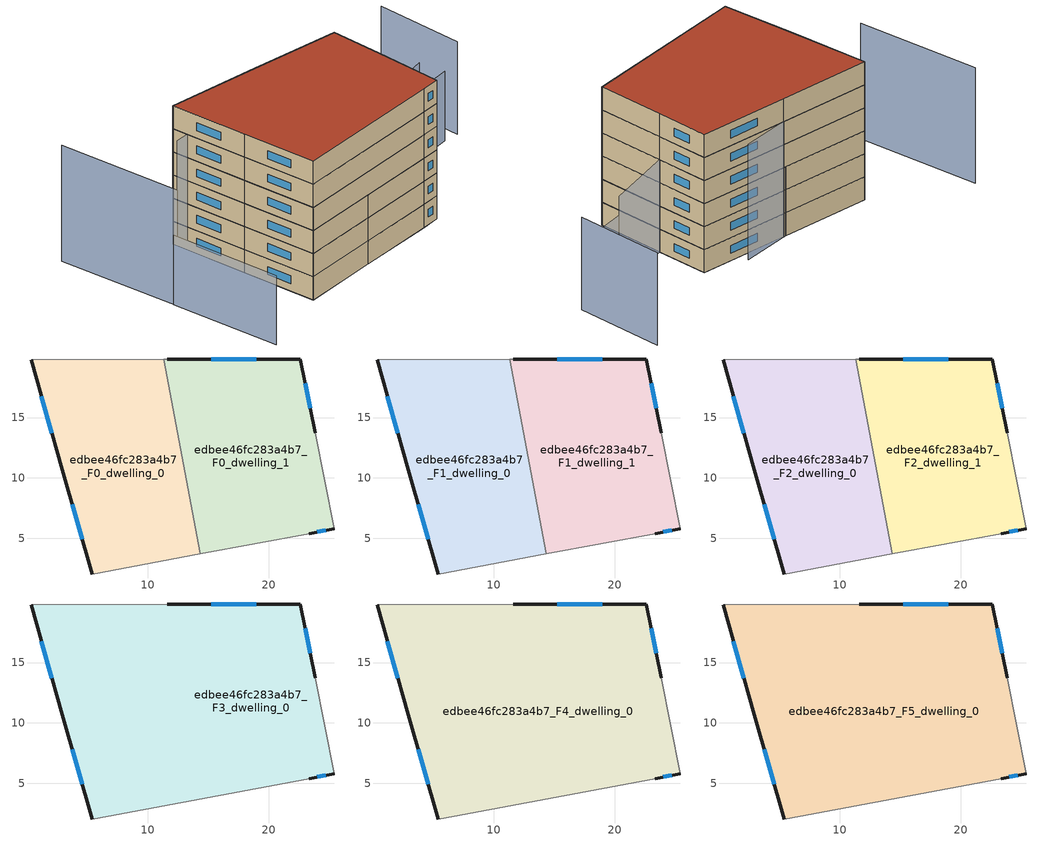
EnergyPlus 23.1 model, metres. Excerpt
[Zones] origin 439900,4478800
edbee46fc283a4b7_F0_dwelling_0
 floor ground (EU_floor_Construction): 14.32,3.71 11.31,19.85 0.32,19.79 2.91,10.66 5.37,2.04 z0
 wall outside (EU_wall_Construction): 5.37,2.04 2.91,10.66 0.32,19.79 z0:3
 wall adiabatic (EU_wall_Construction): 0.32,19.79 11.31,19.85 / 14.32,3.71 5.37,2.04 z0:3
 wall to edbee46fc283a4b7_F0_dwelling_1 (EU_wall_Construction): 11.31,19.85 14.32,3.71 z0:3
 window (EU_Window_Construction): 4.55,4.9 3.72,7.8 / 2.05,13.69 1.18,16.77 z0.99:2.01
edbee46fc283a4b7_F0_dwelling_1
 floor ground (EU_floor_Construction): 25.45,5.8 23.86,13.73 22.6,19.85 11.61,19.85 11.31,19.85 14.32,3.71 23.34,5.39 z0
 wall outside (EU_wall_Construction): 11.61,19.85 22.6,19.85 23.86,13.73 / 25.45,5.8 23.34,5.39 z0:3
 wall adiabatic (EU_wall_Construction): 23.86,13.73 25.45,5.8 / 23.34,5.39 14.32,3.71 / 11.31,19.85 11.61,19.85 z0:3
 window (EU_Window_Construction): 15.25,19.85 18.96,19.85 / 23.02,17.82 23.44,15.76 / 24.75,5.66 24.04,5.53 z0.99:2.01
edbee46fc283a4b7_F1_dwelling_0
 floor to edbee46fc283a4b7_F0_dwelling_0 (EU_floor_Construction): 14.32,3.71 11.31,19.85 0.32,19.79 2.91,10.66 5.37,2.04 z3
 wall outside (EU_wall_Construction): 5.37,2.04 2.91,10.66 0.32,19.79 z3:6
 wall adiabatic (EU_wall_Construction): 0.32,19.79 11.31,19.85 / 14.32,3.71 5.37,2.04 z3:6
 wall to edbee46fc283a4b7_F1_dwelling_1 (EU_wall_Construction): 11.31,19.85 14.32,3.71 z3:6
 window (EU_Window_Construction): 4.55,4.9 3.72,7.8 / 2.05,13.69 1.18,16.77 z3.99:5.01
edbee46fc283a4b7_F1_dwelling_1
 floor to edbee46fc283a4b7_F0_dwelling_1 (EU_floor_Construction): 25.45,5.8 23.86,13.73 22.6,19.85 11.61,19.85 11.31,19.85 14.32,3.71 23.34,5.39 z3
 wall outside (EU_wall_Construction): 11.61,19.85 22.6,19.85 23.86,13.73 / 25.45,5.8 23.34,5.39 z3:6
 wall adiabatic (EU_wall_Construction): 23.86,13.73 25.45,5.8 / 23.34,5.39 14.32,3.71 / 11.31,19.85 11.61,19.85 z3:6
 window (EU_Window_Construction): 15.25,19.85 18.96,19.85 / 23.02,17.82 23.44,15.76 / 24.75,5.66 24.04,5.53 z3.99:5.01
edbee46fc283a4b7_F2_dwelling_0
 floor to edbee46fc283a4b7_F1_dwelling_0 (EU_floor_Construction): 14.32,3.71 11.31,19.85 0.32,19.79 2.91,10.66 5.37,2.04 z6
 wall outside (EU_wall_Construction): 5.37,2.04 2.91,10.66 0.32,19.79 z6:9
 wall adiabatic (EU_wall_Construction): 0.32,19.79 11.31,19.85 / 14.32,3.71 5.37,2.04 z6:9
 wall to edbee46fc283a4b7_F2_dwelling_1 (EU_wall_Construction): 11.31,19.85 14.32,3.71 z6:9
 window (EU_Window_Construction): 4.55,4.9 3.72,7.8 / 2.05,13.69 1.18,16.77 z6.99:8.01
edbee46fc283a4b7_F2_dwelling_1
 floor to edbee46fc283a4b7_F1_dwelling_1 (EU_floor_Construction): 25.45,5.8 23.86,13.73 22.6,19.85 11.61,19.85 11.31,19.85 14.32,3.71 23.34,5.39 z6
 wall outside (EU_wall_Construction): 11.61,19.85 22.6,19.85 23.86,13.73 / 25.45,5.8 23.34,5.39 z6:9
 wall adiabatic (EU_wall_Construction): 23.86,13.73 25.45,5.8 / 23.34,5.39 14.32,3.71 / 11.31,19.85 11.61,19.85 z6:9
 window (EU_Window_Construction): 15.25,19.85 18.96,19.85 / 23.02,17.82 23.44,15.76 / 24.75,5.66 24.04,5.53 z6.99:8.01
edbee46fc283a4b7_F3_dwelling_0
 floor to edbee46fc283a4b7_F2_dwelling_0 (EU_floor_Construction): 14.32,3.71 11.31,19.85 0.32,19.79 2.91,10.66 5.37,2.04 z9
 floor to edbee46fc283a4b7_F2_dwelling_1 (EU_floor_Construction): 25.45,5.8 23.86,13.73 22.6,19.85 11.61,19.85 11.31,19.85 14.32,3.71 23.34,5.39 z9
 wall outside (EU_wall_Construction): 11.61,19.85 22.6,19.85 23.86,13.73 / 25.45,5.8 23.34,5.39 / 5.37,2.04 2.91,10.66 0.32,19.79 z9:12
 wall adiabatic (EU_wall_Construction): 0.32,19.79 11.61,19.85 / 23.86,13.73 25.45,5.8 / 23.34,5.39 5.37,2.04 z9:12
 window (EU_Window_Construction): 15.25,19.85 18.96,19.85 / 23.02,17.82 23.44,15.76 / 24.75,5.66 24.04,5.53 / 4.55,4.9 3.72,7.8 / 2.05,13.69 1.18,16.77 z9.99:11.01
edbee46fc283a4b7_F4_dwelling_0
 floor to edbee46fc283a4b7_F3_dwelling_0 (EU_floor_Construction): 25.45,5.8 23.86,13.73 22.6,19.85 11.61,19.85 0.32,19.79 2.91,10.66 5.37,2.04 23.34,5.39 z12
 wall outside (EU_wall_Construction): 11.61,19.85 22.6,19.85 23.86,13.73 / 25.45,5.8 23.34,5.39 / 5.37,2.04 2.91,10.66 0.32,19.79 z12:15
 wall adiabatic (EU_wall_Construction): 0.32,19.79 11.61,19.85 / 23.86,13.73 25.45,5.8 / 23.34,5.39 5.37,2.04 z12:15
 window (EU_Window_Construction): 15.25,19.85 18.96,19.85 / 23.02,17.82 23.44,15.76 / 24.75,5.66 24.04,5.53 / 4.55,4.9 3.72,7.8 / 2.05,13.69 1.18,16.77 z12.99:14.01
edbee46fc283a4b7_F5_dwelling_0
 floor to edbee46fc283a4b7_F4_dwelling_0 (EU_floor_Construction): 25.45,5.8 23.86,13.73 22.6,19.85 11.61,19.85 0.32,19.79 2.91,10.66 5.37,2.04 23.34,5.39 z15
 wall outside (EU_wall_Construction): 11.61,19.85 22.6,19.85 23.86,13.73 / 25.45,5.8 23.34,5.39 / 5.37,2.04 2.91,10.66 0.32,19.79 z15:18
 wall adiabatic (EU_wall_Construction): 0.32,19.79 11.61,19.85 / 23.86,13.73 25.45,5.8 / 23.34,5.39 5.37,2.04 z15:18
 window (EU_Window_Construction): 15.25,19.85 18.96,19.85 / 23.02,17.82 23.44,15.76 / 24.75,5.66 24.04,5.53 / 4.55,4.9 3.72,7.8 / 2.05,13.69 1.18,16.77 z15.99:17.01
 roof outside (EU_roof_Construction): 22.6,19.85 23.86,13.73 25.45,5.8 23.34,5.39 5.37,2.04 2.91,10.66 0.32,19.79 11.61,19.85 z18
shading: 5.37,2.04 22.85,7.09 / 21.27,12.82 31.63,16.47 / 37.31,17.05 35.23,27.47 z0:12; -6.81,10.73 -3.1,-2.15 / 35.46,16.89 27.47,14.94 z0:9; -10.95,24.78 -6.7,10.34 / 17.32,20.86 -0.75,17.66 z0:15
[Building]
EU S2 Campaign: North Axis=0; Terrain=City; Solar Distribution=FullExterior
[Site:Location]
Madrid: Latitude=40.5; Longitude=-3.5; Time Zone=1; Elevation=609
[SizingPeriod:WeatherFileDays]
AnnualSizingPeriod: Begin Month=1; Begin Day of Month=1; End Month=12; End Day of Month=31; Day of Week for Start Day=Monday; Use Weather File Daylight Saving Period=No; Use Weather File Rain and Snow Indicators=No
[MATERIAL]
EU_InternalMass_Material: Roughness=MediumRough; Thickness=0.1; Conductivity=1; Density=1800; Specific Heat=900; Thermal Absorptance=0.9; Solar Absorptance=0.7; Visible Absorptance=0.7
[MATERIAL:NOMASS] Roughness=MediumRough; Thermal Absorptance=0.9; Solar Absorptance=0.7; Visible Absorptance=0.7
Name | Thermal Resistance
EU_wall_NoMass | 0.609216
EU_roof_NoMass | 0.513268
EU_floor_NoMass | 0.568163
[WINDOWMATERIAL:SIMPLEGLAZINGSYSTEM]
EU_Window_SimpleGlazing: UFactor=5.50606; Solar Heat Gain Coefficient=0.85; Visible Transmittance=0.85
[CONSTRUCTION]
EU_wall_Construction: EU_wall_NoMass
EU_roof_Construction: EU_roof_NoMass
EU_floor_Construction: EU_floor_NoMass
EU_InternalMass_Construction: EU_InternalMass_Material
EU_Window_Construction: EU_Window_SimpleGlazing
[ZONE] Type=1; Multiplier=1; Ceiling Height=autocalculate; Floor Area=autocalculate; Part of Total Floor Area=Yes
Name | Volume
edbee46fc283a4b7_F0_dwelling_0 | 517.559
edbee46fc283a4b7_F1_dwelling_0; edbee46fc283a4b7_F2_dwelling_0 | 517.56
edbee46fc283a4b7_F3_dwelling_0; edbee46fc283a4b7_F4_dwelling_0; edbee46fc283a4b7_F5_dwelling_0 | 1035.11
edbee46fc283a4b7_F0_dwelling_1; edbee46fc283a4b7_F1_dwelling_1; edbee46fc283a4b7_F2_dwelling_1 | 517.565
[INTERNALMASS] Construction=EU_InternalMass_Construction
Name | Zone or ZoneList | Surface Area
edbee46fc283a4b7_F0_dwelling_0_EU_InternalMass | edbee46fc283a4b7_F0_dwelling_0 | 172.52
edbee46fc283a4b7_F0_dwelling_1_EU_InternalMass | edbee46fc283a4b7_F0_dwelling_1 | 172.522
edbee46fc283a4b7_F1_dwelling_0_EU_InternalMass | edbee46fc283a4b7_F1_dwelling_0 | 172.52
edbee46fc283a4b7_F1_dwelling_1_EU_InternalMass | edbee46fc283a4b7_F1_dwelling_1 | 172.522
edbee46fc283a4b7_F2_dwelling_0_EU_InternalMass | edbee46fc283a4b7_F2_dwelling_0 | 172.52
edbee46fc283a4b7_F2_dwelling_1_EU_InternalMass | edbee46fc283a4b7_F2_dwelling_1 | 172.522
edbee46fc283a4b7_F3_dwelling_0_EU_InternalMass | edbee46fc283a4b7_F3_dwelling_0 | 345.037
edbee46fc283a4b7_F4_dwelling_0_EU_InternalMass | edbee46fc283a4b7_F4_dwelling_0 | 345.037
edbee46fc283a4b7_F5_dwelling_0_EU_InternalMass | edbee46fc283a4b7_F5_dwelling_0 | 345.037
[OTHEREQUIPMENT] Fuel Type=Electricity; Design Level Calculation Method=Watts/Area; Power per Zone Floor Area=1; Fraction Latent=0; Fraction Radiant=0; Fraction Lost=0; Carbon Dioxide Generation Rate=0; EndUse Subcategory=EU_Step8_InternalGains
Name | Zone or ZoneList or Space or SpaceList | Schedule
EU_Step8_InternalGain_edbee46fc283a4b7_F0_dwelling_0_f000 | edbee46fc283a4b7_F0_dwelling_0 | EU_Step8_GainSchedule_edbee46fc283a4b7_F0_dwelling_0_f000
EU_Step8_InternalGain_edbee46fc283a4b7_F0_dwelling_1_f000 | edbee46fc283a4b7_F0_dwelling_1 | EU_Step8_GainSchedule_edbee46fc283a4b7_F0_dwelling_1_f000
EU_Step8_InternalGain_edbee46fc283a4b7_F1_dwelling_0_f000 | edbee46fc283a4b7_F1_dwelling_0 | EU_Step8_GainSchedule_edbee46fc283a4b7_F1_dwelling_0_f000
EU_Step8_InternalGain_edbee46fc283a4b7_F1_dwelling_1_f000 | edbee46fc283a4b7_F1_dwelling_1 | EU_Step8_GainSchedule_edbee46fc283a4b7_F1_dwelling_1_f000
EU_Step8_InternalGain_edbee46fc283a4b7_F2_dwelling_0_f000 | edbee46fc283a4b7_F2_dwelling_0 | EU_Step8_GainSchedule_edbee46fc283a4b7_F2_dwelling_0_f000
EU_Step8_InternalGain_edbee46fc283a4b7_F2_dwelling_1_f000 | edbee46fc283a4b7_F2_dwelling_1 | EU_Step8_GainSchedule_edbee46fc283a4b7_F2_dwelling_1_f000
EU_Step8_InternalGain_edbee46fc283a4b7_F3_dwelling_0_f000 | edbee46fc283a4b7_F3_dwelling_0 | EU_Step8_GainSchedule_edbee46fc283a4b7_F3_dwelling_0_f000
EU_Step8_InternalGain_edbee46fc283a4b7_F4_dwelling_0_f000 | edbee46fc283a4b7_F4_dwelling_0 | EU_Step8_GainSchedule_edbee46fc283a4b7_F4_dwelling_0_f000
EU_Step8_InternalGain_edbee46fc283a4b7_F5_dwelling_0_f000 | edbee46fc283a4b7_F5_dwelling_0 | EU_Step8_GainSchedule_edbee46fc283a4b7_F5_dwelling_0_f000
[ZONEVENTILATION:DESIGNFLOWRATE] Schedule=EU_AlwaysOn; Design Flow Rate Calculation Method=AirChanges/Hour; Air Changes per Hour=0.752966; Ventilation Type=Natural; Fan Pressure Rise=0; Fan Total Efficiency=1; Constant Term Coefficient=1; Temperature Term Coefficient=0; Velocity Term Coefficient=0; Velocity Squared Term Coefficient=0; Minimum Indoor Temperature=-100; Maximum Indoor Temperature=100; Delta Temperature=-100; Minimum Outdoor Temperature=-100; Maximum Outdoor Temperature=100; Maximum Wind Speed=40
Name | Zone or ZoneList or Space or SpaceList
EU_ConstantAir_edbee46fc283a4b7_F0_dwelling_0 | edbee46fc283a4b7_F0_dwelling_0
EU_ConstantAir_edbee46fc283a4b7_F0_dwelling_1 | edbee46fc283a4b7_F0_dwelling_1
EU_ConstantAir_edbee46fc283a4b7_F1_dwelling_0 | edbee46fc283a4b7_F1_dwelling_0
EU_ConstantAir_edbee46fc283a4b7_F1_dwelling_1 | edbee46fc283a4b7_F1_dwelling_1
EU_ConstantAir_edbee46fc283a4b7_F2_dwelling_0 | edbee46fc283a4b7_F2_dwelling_0
EU_ConstantAir_edbee46fc283a4b7_F2_dwelling_1 | edbee46fc283a4b7_F2_dwelling_1
EU_ConstantAir_edbee46fc283a4b7_F3_dwelling_0 | edbee46fc283a4b7_F3_dwelling_0
EU_ConstantAir_edbee46fc283a4b7_F4_dwelling_0 | edbee46fc283a4b7_F4_dwelling_0
EU_ConstantAir_edbee46fc283a4b7_F5_dwelling_0 | edbee46fc283a4b7_F5_dwelling_0
[HVACTEMPLATE:THERMOSTAT] Constant Heating Setpoint=20; Constant Cooling Setpoint=50
EU_HeatOnly_edbee46fc283a4b7_F0_dwelling_0; EU_HeatOnly_edbee46fc283a4b7_F0_dwelling_1; EU_HeatOnly_edbee46fc283a4b7_F1_dwelling_0; EU_HeatOnly_edbee46fc283a4b7_F1_dwelling_1; EU_HeatOnly_edbee46fc283a4b7_F2_dwelling_0; EU_HeatOnly_edbee46fc283a4b7_F2_dwelling_1; EU_HeatOnly_edbee46fc283a4b7_F3_dwelling_0; EU_HeatOnly_edbee46fc283a4b7_F4_dwelling_0; EU_HeatOnly_edbee46fc283a4b7_F5_dwelling_0
[HVACTEMPLATE:ZONE:IDEALLOADSAIRSYSTEM] System Availability Schedule=EU_AlwaysOn; Maximum Heating Supply Air Temperature=50; Minimum Cooling Supply Air Temperature=13; Maximum Heating Supply Air Humidity Ratio=0.0156; Minimum Cooling Supply Air Humidity Ratio=0.0077; Heating Limit=NoLimit; Cooling Limit=NoLimit; Heating Availability Schedule=EU_AlwaysOn; Cooling Availability Schedule=EU_CoolingOff; Dehumidification Control Type=ConstantSensibleHeatRatio; Cooling Sensible Heat Ratio=0.7; Dehumidification Setpoint=60; Humidification Control Type=None; Humidification Setpoint=30; Outdoor Air Method=None; Outdoor Air Flow Rate per Person=0.00944; Outdoor Air Flow Rate per Zone Floor Area=0; Outdoor Air Flow Rate per Zone=0; Demand Controlled Ventilation Type=None; Outdoor Air Economizer Type=NoEconomizer; Heat Recovery Type=None; Sensible Heat Recovery Effectiveness=0.7; Latent Heat Recovery Effectiveness=0.65
Name | Template Thermostat
edbee46fc283a4b7_F0_dwelling_0 | EU_HeatOnly_edbee46fc283a4b7_F0_dwelling_0
edbee46fc283a4b7_F0_dwelling_1 | EU_HeatOnly_edbee46fc283a4b7_F0_dwelling_1
edbee46fc283a4b7_F1_dwelling_0 | EU_HeatOnly_edbee46fc283a4b7_F1_dwelling_0
edbee46fc283a4b7_F1_dwelling_1 | EU_HeatOnly_edbee46fc283a4b7_F1_dwelling_1
edbee46fc283a4b7_F2_dwelling_0 | EU_HeatOnly_edbee46fc283a4b7_F2_dwelling_0
edbee46fc283a4b7_F2_dwelling_1 | EU_HeatOnly_edbee46fc283a4b7_F2_dwelling_1
edbee46fc283a4b7_F3_dwelling_0 | EU_HeatOnly_edbee46fc283a4b7_F3_dwelling_0
edbee46fc283a4b7_F4_dwelling_0 | EU_HeatOnly_edbee46fc283a4b7_F4_dwelling_0
edbee46fc283a4b7_F5_dwelling_0 | EU_HeatOnly_edbee46fc283a4b7_F5_dwelling_0
[SIZING:ZONE] Zone Cooling Design Supply Air Temperature Input Method=SupplyAirTemperature; Zone Cooling Design Supply Air Temperature=13; Zone Heating Design Supply Air Temperature Input Method=SupplyAirTemperature; Zone Heating Design Supply Air Temperature=50; Zone Cooling Design Supply Air Humidity Ratio=0.008; Zone Heating Design Supply Air Humidity Ratio=0.008; Cooling Design Air Flow Method=DesignDay; Cooling Design Air Flow Rate=0; Cooling Minimum Air Flow per Zone Floor Area=0.000762; Cooling Minimum Air Flow=0; Cooling Minimum Air Flow Fraction=0.2; Heating Design Air Flow Method=DesignDay; Heating Design Air Flow Rate=0; Heating Maximum Air Flow per Zone Floor Area=0.002032; Heating Maximum Air Flow=0.141576; Heating Maximum Air Flow Fraction=0.3; Account for Dedicated Outdoor Air System=No; Dedicated Outdoor Air System Control Strategy=NeutralSupplyAir; Dedicated Outdoor Air Low Setpoint Temperature for Design=autosize; Dedicated Outdoor Air High Setpoint Temperature for Design=autosize; Zone Load Sizing Method=Sensible Load Only No Latent Load; Zone Latent Cooling Design Supply Air Humidity Ratio Input Method=HumidityRatioDifference; Zone Cooling Design Supply Air Humidity Ratio Difference=0.005; Zone Latent Heating Design Supply Air Humidity Ratio Input Method=HumidityRatioDifference; Zone Humidification Design Supply Air Humidity Ratio Difference=0.005
edbee46fc283a4b7_F0_dwelling_0; edbee46fc283a4b7_F0_dwelling_1; edbee46fc283a4b7_F1_dwelling_0; edbee46fc283a4b7_F1_dwelling_1; edbee46fc283a4b7_F2_dwelling_0; edbee46fc283a4b7_F2_dwelling_1; edbee46fc283a4b7_F3_dwelling_0; edbee46fc283a4b7_F4_dwelling_0; edbee46fc283a4b7_F5_dwelling_0
[SCHEDULE:CONSTANT]
Name | Hourly Value
EU_AlwaysOn | 1
EU_CoolingOff | 0
[SCHEDULE:FILE] Column Number=1; Rows to Skip at Top=0; Number of Hours of Data=8760; Column Separator=Comma; Interpolate to Timestep=No; Minutes per Item=60; Adjust Schedule for Daylight Savings=Yes
Name | File
EU_Step8_GainSchedule_edbee46fc283a4b7_F0_dwelling_0_f000 | ../../schedules/edbee46fc283a4b7/edbee46fc283a4b7_F0_dwelling_0_f000_gain.csv
EU_Step8_GainSchedule_edbee46fc283a4b7_F0_dwelling_1_f000 | ../../schedules/edbee46fc283a4b7/edbee46fc283a4b7_F0_dwelling_1_f000_gain.csv
EU_Step8_GainSchedule_edbee46fc283a4b7_F1_dwelling_0_f000 | ../../schedules/edbee46fc283a4b7/edbee46fc283a4b7_F1_dwelling_0_f000_gain.csv
EU_Step8_GainSchedule_edbee46fc283a4b7_F1_dwelling_1_f000 | ../../schedules/edbee46fc283a4b7/edbee46fc283a4b7_F1_dwelling_1_f000_gain.csv
EU_Step8_GainSchedule_edbee46fc283a4b7_F2_dwelling_0_f000 | ../../schedules/edbee46fc283a4b7/edbee46fc283a4b7_F2_dwelling_0_f000_gain.csv
EU_Step8_GainSchedule_edbee46fc283a4b7_F2_dwelling_1_f000 | ../../schedules/edbee46fc283a4b7/edbee46fc283a4b7_F2_dwelling_1_f000_gain.csv
EU_Step8_GainSchedule_edbee46fc283a4b7_F3_dwelling_0_f000 | ../../schedules/edbee46fc283a4b7/edbee46fc283a4b7_F3_dwelling_0_f000_gain.csv
EU_Step8_GainSchedule_edbee46fc283a4b7_F4_dwelling_0_f000 | ../../schedules/edbee46fc283a4b7/edbee46fc283a4b7_F4_dwelling_0_f000_gain.csv
EU_Step8_GainSchedule_edbee46fc283a4b7_F5_dwelling_0_f000 | ../../schedules/edbee46fc283a4b7/edbee46fc283a4b7_F5_dwelling_0_f000_gain.csv
